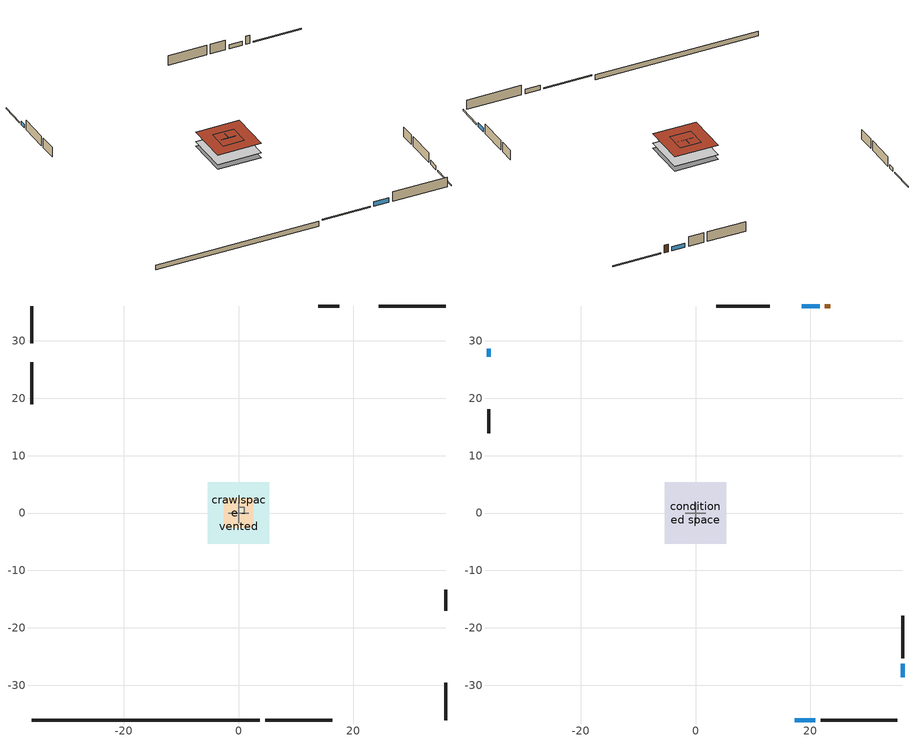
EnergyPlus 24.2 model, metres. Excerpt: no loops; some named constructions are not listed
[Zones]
crawlspace - vented
 floor foundation (Slab2 construction): -5.34,-5.34 -5.34,5.34 5.34,5.34 5.34,-5.34 z-0.91
 wall outside (RimJoist1 construction): 4.65,-36.08 16.33,-36.08 z0.3:0.61
 wall outside (RimJoist2 construction): -36.08,36.08 -36.08,29.59 z0.3:0.61
 wall outside (RimJoist3 construction): 36.08,36.08 24.41,36.08 z0.3:0.61
 wall outside (RimJoist4 construction): 36.08,-36.08 36.08,-29.59 z0.3:0.61
 wall foundation (FoundationWall1 construction): -36.08,-36.08 3.73,-36.08 z-0.91:0.3
furnace airloop ret air zone
 floor adiabatic (AdiabaticConst): 0,0 0,1 1,1 1,0 z0
 wall adiabatic (AdiabaticConst): 0,1 0,0 1,0 1,1 0,1 z0:1
 ceiling adiabatic (AdiabaticConst): 1,0 1,1 0,1 0,0 z1
garage
 floor foundation (Slab1 construction): -2.59,-2.59 -2.59,2.59 2.59,2.59 2.59,-2.59 z0
 wall outside (Wall1 construction): -36.08,26.3 -36.08,18.99 z0.3:2.74
 wall outside (Wall2 construction): 17.55,36.08 13.9,36.08 z0.3:2.74
 wall outside (Wall9 construction): 36.08,-17.02 36.08,-13.36 z0.3:2.74
 wall to conditioned space (Wall5 construction Reversed): -1.83,0 1.83,0 z0.3:2.74
 wall to conditioned space (Wall6 construction Reversed): 0,-1.83 0,1.83 z0.3:2.74
 roof outside (Roof1 construction): -2.59,2.59 -2.59,-2.59 2.59,-2.59 2.59,2.59 z2.74
conditioned space
 floor to crawlspace - vented (Floor1 construction): -5.34,-5.34 -5.34,5.34 5.34,5.34 5.34,-5.34 z0.3
 wall outside (AdiabaticWallConstruction 1): 23.48,36.08 22.56,36.08 z0.3:2.34
 wall outside (AdiabaticWallConstruction): 17.26,-36.08 20.89,-36.08 z0.3:1.52; -36.08,28.66 -36.08,27.23 z0.3:1.28; 21.64,36.08 18.48,36.08 z0.3:1.37; 36.08,-28.66 36.08,-26.28 z0.3:1.34
 wall outside (Wall3 construction): 21.82,-36.08 35.15,-36.08 z0.3:2.74
 wall outside (Wall4 construction): -36.08,18.06 -36.08,13.87 z0.3:2.74
 wall outside (Wall7 construction): 12.97,36.08 3.62,36.08 z0.3:2.74
 wall outside (Wall8 construction): 36.08,-25.36 36.08,-17.95 z0.3:2.74
 window (WindowConstruction): 17.26,-36.08 20.89,-36.08 z0.3:1.52
 window (WindowConstruction 1): -36.08,28.66 -36.08,27.23 z0.3:1.28
 window (WindowConstruction 2): 21.64,36.08 18.48,36.08 z0.3:1.37
 window (WindowConstruction 3): 36.08,-28.66 36.08,-26.28 z0.3:1.34
 door (Door): 23.48,36.08 22.56,36.08 z0.3:2.34
 roof outside (Roof2 construction): -5.34,5.34 -5.34,-5.34 5.34,-5.34 5.34,5.34 z2.74
[Material] Roughness=Rough; Thermal Absorptance=0.9
Name | Thickness {m} | Conductivity {W/m-K} | Density {kg/m3} | Specific Heat {J/kg-K} | Solar Absorptance | Visible Absorptance
floor covering | 0.0127 | 0.0433444 | 54.468 | 1339.84 | 0.6 | 0.6
floor stud and cavity | 0.1397 | 0.923637 | 92.3553 | 1139.71 | 0.7 | 0.7
gypsum board | 0.0127 | 0.160291 | 801 | 837.4 | 0.6 | 0.6
osb sheathing 0.5 in. 2; osb sheathing 0.5 in. 3 | 0.0127 | 0.115458 | 512.64 | 1214.23 | 0.7 | 0.7
osb sheathing 0.75 in. | 0.01905 | 0.115458 | 512.64 | 1214.23 | 0.7 | 0.7
wall stud and cavity 2 | 0.1397 | 0.335416 | 139.0536 | 1170.24 | 0.7 | 0.7
[Construction]
Floor1 construction Reversed: floor covering, osb sheathing 0.75 in., floor stud and cavity
Wall5 construction: osb sheathing 0.5 in. 2, wall stud and cavity 2, gypsum board
Wall6 construction: osb sheathing 0.5 in. 3, wall stud and cavity 2, gypsum board
[EnergyManagementSystem:Subroutine]
furnace_airloop_0_duct_subroutine: Set AH_MFR = furnace_airloop_AH_MFR / 1; If AH_MFR > 0; Set AH_Tout = furnace_airloop_AH_Tout; Set AH_Wout = furnace_airloop_AH_Wout; Set RA_T = furnace_airloop_RA_T; Set RA_W = furnace_airloop_Ra_W; Set Fan_RTF = furnace_airloop_Fan_RTF; Set DZ_T = furnace_airloop_0_DZ_T; Set DZ_W = furnace_airloop_0_DZ_W; Set AH_VFR = furnace_airloop_AH_VFR / 1; Set h_SA = (@HFnTdbW AH_Tout AH_Wout); Set h_RA = (@HFnTdbW RA_T RA_W); Set h_fg = (@HfgAirFnWTdb AH_Wout AH_Tout); Set h_DZ = (@HFnTdbW DZ_T DZ_W); Set air_cp = 1006.0; Set f_sup = 0.19999999999999998; Set f_ret = 0.1; Set sup_lk_mfr = f_sup * AH_MFR; Set ret_lk_mfr = f_ret * AH_MFR; Set SupTotLkToCond = sup_lk_mfr*(h_RA - h_SA); Set SupLatLkToCond = sup_lk_mfr*h_fg*(RA_W-AH_Wout); Set SupSensLkToCond = SupTotLkToCond-SupLatLkToCond; Set supply_ua = 102.881; Set eTm = 0-((Fan_RTF/(AH_MFR*air_cp))*supply_ua); Set t_sup = DZ_T+((AH_Tout-DZ_T)*(@Exp eTm)); Set SupCondToCond = AH_MFR*air_cp*(t_sup-AH_Tout); Set SupCondToDZ = 0-SupCondToCond; Set return_ua = 19.052; Set eTm = 0-((Fan_RTF/(AH_MFR*air_cp))*return_ua); Set t_ret = DZ_T+((RA_T-DZ_T)*(@Exp eTm)); Set RetCondToRP = AH_MFR*air_cp*(t_ret-RA_T); Set RetCondToDZ = 0-RetCondToRP; Set RetLatLkToRP = 0; Set RetSensLkToRP = ret_lk_mfr*air_cp*(DZ_T-RA_T); Set SupTotLkToDZ = sup_lk_mfr*(h_SA-h_DZ); Set SupLatLkToDZ = sup_lk_mfr*h_fg*(AH_Wout-DZ_W); Set SupSensLkToDZ = SupTotLkToDZ-SupLatLkToDZ; Set FracOutsideToCond = 1.0; Set FracOutsideToDZ = 0.0; Set FracCondToOutside = 0.0; Set FracDZToOutside = 1.0; Set FracDZToCond = 0.0; Set FracCondToDZ = 0.0; Set lk_imbal_vfr = @ABS(f_sup - f_ret) * AH_VFR; Set ImbalLkCondToDZ = lk_imbal_vfr * FracCondToDZ; Set ImbalLkDZToCond = lk_imbal_vfr * FracDZToCond; Set ImbalLkOutsideToCond = lk_imbal_vfr * FracOutsideToCond; Set ImbalLkOutsideToDZ = lk_imbal_vfr * FracOutsideToDZ; Set ImbalLkCondToOutside = lk_imbal_vfr * FracCondToOutside; Set ImbalLkDZToOutside = lk_imbal_vfr * FracDZToOutside; Else; Set SupLatLkToCond = 0; Set SupSensLkToCond = 0; Set SupCondToCond = 0; Set RetCondToRP = 0; Set RetLatLkToRP = 0; Set RetSensLkToRP = 0; Set RetCondToDZ = 0; Set SupCondToDZ = 0; Set SupLatLkToDZ = 0; Set SupSensLkToDZ = 0; Set ImbalLkCondToDZ = 0; Set ImbalLkDZToCond = 0; Set ImbalLkOutsideToCond = 0; Set ImbalLkOutsideToDZ = 0; Set ImbalLkCondToOutside = 0; Set ImbalLkDZToOutside = 0; EndIf; Set furnace_airloop_0_SupLatLkToCond = SupLatLkToCond; Set furnace_airloop_0_SupSensLkToCond = SupSensLkToCond; Set furnace_airloop_0_SupCondToLv = SupCondToCond; Set furnace_airloop_0_RetCondToRP = RetCondToRP; Set furnace_airloop_0_RetLatLkToRP = RetLatLkToRP; Set furnace_airloop_0_RetSensLkToRP = RetSensLkToRP; Set furnace_airloop_0_RetCondToDZ = RetCondToDZ; Set furnace_airloop_0_SupCondToDZ = SupCondToDZ; Set furnace_airloop_0_SupLatLkToDZ = SupLatLkToDZ; Set furnace_airloop_0_SupSensLkToDZ = SupSensLkToDZ; Set furnace_airloop_0_ZoneMixCondToDZ = ImbalLkCondToDZ; Set furnace_airloop_0_ZoneMixDZToCond = ImbalLkDZToCond; Set furnace_airloop_0_DuctImbalLkSupFanEquivCond = ImbalLkCondToOutside; Set furnace_airloop_0_DuctImbalLkExhFanEquivCond = ImbalLkOutsideToCond; Set furnace_airloop_0_DuctImbalLkSupFanEquivDZ = ImbalLkDZToOutside; Set furnace_airloop_0_DuctImbalLkExhFanEquivDZ = ImbalLkOutsideToDZ
[EnergyManagementSystem:OutputVariable] Update Frequency=ZoneTimestep
Name | EMS Variable | Type of Data in Variable | EMS Program or Subroutine | Units
loads_htg_skylights_conduction_timeseries_outvar | loads_htg_skylights_conduction | Summed | component_loads_program | J
loads_htg_skylights_solar_annual_outvar; loads_htg_skylights_solar_timeseries_outvar | loads_htg_skylights_solar | Summed | component_loads_program | J
loads_htg_floors_annual_outvar; loads_htg_floors_timeseries_outvar | loads_htg_floors | Summed | component_loads_program | J
loads_htg_slabs_annual_outvar; loads_htg_slabs_timeseries_outvar | loads_htg_slabs | Summed | component_loads_program | J
loads_htg_internal_mass_annual_outvar; loads_htg_internal_mass_timeseries_outvar | loads_htg_internal_mass | Summed | component_loads_program | J
loads_htg_infil_annual_outvar; loads_htg_infil_timeseries_outvar | loads_htg_infil | Summed | component_loads_program | J
loads_htg_natvent_annual_outvar; loads_htg_natvent_timeseries_outvar | loads_htg_natvent | Summed | component_loads_program | J
loads_htg_mechvent_annual_outvar; loads_htg_mechvent_timeseries_outvar | loads_htg_mechvent | Summed | component_loads_program | J
loads_htg_whf_annual_outvar; loads_htg_whf_timeseries_outvar | loads_htg_whf | Summed | component_loads_program | J
loads_htg_ducts_annual_outvar; loads_htg_ducts_timeseries_outvar | loads_htg_ducts | Summed | component_loads_program | J
loads_htg_intgains_annual_outvar; loads_htg_intgains_timeseries_outvar | loads_htg_intgains | Summed | component_loads_program | J
loads_htg_lighting_annual_outvar; loads_htg_lighting_timeseries_outvar | loads_htg_lighting | Summed | component_loads_program | J
loads_clg_roofs_annual_outvar; loads_clg_roofs_timeseries_outvar | loads_clg_roofs | Summed | component_loads_program | J
loads_clg_ceilings_annual_outvar; loads_clg_ceilings_timeseries_outvar | loads_clg_ceilings | Summed | component_loads_program | J
loads_clg_walls_annual_outvar; loads_clg_walls_timeseries_outvar | loads_clg_walls | Summed | component_loads_program | J
loads_clg_rim_joists_annual_outvar; loads_clg_rim_joists_timeseries_outvar | loads_clg_rim_joists | Summed | component_loads_program | J
loads_clg_foundation_walls_annual_outvar; loads_clg_foundation_walls_timeseries_outvar | loads_clg_foundation_walls | Summed | component_loads_program | J
loads_clg_doors_annual_outvar; loads_clg_doors_timeseries_outvar | loads_clg_doors | Summed | component_loads_program | J
loads_clg_windows_conduction_annual_outvar; loads_clg_windows_conduction_timeseries_outvar | loads_clg_windows_conduction | Summed | component_loads_program | J
loads_clg_windows_solar_annual_outvar; loads_clg_windows_solar_timeseries_outvar | loads_clg_windows_solar | Summed | component_loads_program | J
loads_clg_skylights_conduction_annual_outvar; loads_clg_skylights_conduction_timeseries_outvar | loads_clg_skylights_conduction | Summed | component_loads_program | J
loads_clg_skylights_solar_annual_outvar; loads_clg_skylights_solar_timeseries_outvar | loads_clg_skylights_solar | Summed | component_loads_program | J
loads_clg_floors_annual_outvar; loads_clg_floors_timeseries_outvar | loads_clg_floors | Summed | component_loads_program | J
loads_clg_slabs_annual_outvar; loads_clg_slabs_timeseries_outvar | loads_clg_slabs | Summed | component_loads_program | J
loads_clg_internal_mass_annual_outvar; loads_clg_internal_mass_timeseries_outvar | loads_clg_internal_mass | Summed | component_loads_program | J
loads_clg_infil_annual_outvar; loads_clg_infil_timeseries_outvar | loads_clg_infil | Summed | component_loads_program | J
loads_clg_natvent_annual_outvar; loads_clg_natvent_timeseries_outvar | loads_clg_natvent | Summed | component_loads_program | J
loads_clg_mechvent_annual_outvar; loads_clg_mechvent_timeseries_outvar | loads_clg_mechvent | Summed | component_loads_program | J
loads_clg_whf_annual_outvar; loads_clg_whf_timeseries_outvar | loads_clg_whf | Summed | component_loads_program | J
loads_clg_ducts_annual_outvar; loads_clg_ducts_timeseries_outvar | loads_clg_ducts | Summed | component_loads_program | J
loads_clg_intgains_annual_outvar; loads_clg_intgains_timeseries_outvar | loads_clg_intgains | Summed | component_loads_program | J
loads_clg_lighting_annual_outvar; loads_clg_lighting_timeseries_outvar | loads_clg_lighting | Summed | component_loads_program | J
loads_htg_tot_annual_outvar; loads_htg_tot_timeseries_outvar | loads_htg_tot | Summed | total_loads_program | J
loads_clg_tot_annual_outvar; loads_clg_tot_timeseries_outvar | loads_clg_tot | Summed | total_loads_program | J
total_infil_flow_rate_timeseries_outvar | total_infil_flow_rate | Averaged | total_airflows_program | m^3/s
total_mechvent_flow_rate_timeseries_outvar | total_mechvent_flow_rate | Averaged | total_airflows_program | m^3/s
total_natvent_flow_rate_timeseries_outvar | total_natvent_flow_rate | Averaged | total_airflows_program | m^3/s
total_whf_flow_rate_timeseries_outvar | total_whf_flow_rate | Averaged | total_airflows_program | m^3/s
[Schedule:Day:Interval]
cooling season schedule day; cooling season schedule day 2; cooling season schedule default day; natural vent schedule default day: No, 24:00, 0
cooling season schedule day 1; natural vent schedule day: No, 24:00, 1
exterior lighting schedule day 10: No, 01:00, 0.552381, 03:00, 0.510952, 05:00, 0.483333, 06:00, 0.538571, 07:00, 0.607619, 08:00, 0.56619, 09:00, 0.428095, 10:00, 0.345238, 12:00, 0.331429, 13:00, 0.345238, 14:00, 0.386667, 15:00, 0.414286, 16:00, 0.483333, 17:00, 0.607619, 18:00, 0.773333, 19:00, 0.88381, 20:00, 0.939048, 21:00, 0.966667, 22:00, 0.897619, 23:00, 0.773333, 24:00, 0.649048
exterior lighting schedule day 11: No, 01:00, 0.571429, 03:00, 0.528571, 05:00, 0.5, 06:00, 0.557143, 07:00, 0.628571, 08:00, 0.585714, 09:00, 0.442857, 10:00, 0.357143, 12:00, 0.342857, 13:00, 0.357143, 14:00, 0.4, 15:00, 0.428571, 16:00, 0.5, 17:00, 0.628571, 18:00, 0.8, 19:00, 0.914286, 20:00, 0.971429, 21:00, 1, 22:00, 0.928571, 23:00, 0.8, 24:00, 0.671429
exterior lighting schedule day 7: No, 01:00, 0.419048, 03:00, 0.387619, 05:00, 0.366667, 06:00, 0.408571, 07:00, 0.460952, 08:00, 0.429524, 09:00, 0.324762, 10:00, 0.261905, 12:00, 0.251429, 13:00, 0.261905, 14:00, 0.293333, 15:00, 0.314286, 16:00, 0.366667, 17:00, 0.460952, 18:00, 0.586667, 19:00, 0.670476, 20:00, 0.712381, 21:00, 0.733333, 22:00, 0.680952, 23:00, 0.586667, 24:00, 0.492381
exterior lighting schedule day 8: No, 01:00, 0.466667, 03:00, 0.431667, 05:00, 0.408333, 06:00, 0.455, 07:00, 0.513333, 08:00, 0.478333, 09:00, 0.361667, 10:00, 0.291667, 12:00, 0.28, 13:00, 0.291667, 14:00, 0.326667, 15:00, 0.35, 16:00, 0.408333, 17:00, 0.513333, 18:00, 0.653333, 19:00, 0.746667, 20:00, 0.793333, 21:00, 0.816667, 22:00, 0.758333, 23:00, 0.653333, 24:00, 0.548333
exterior lighting schedule day 9: No, 01:00, 0.509524, 03:00, 0.47131, 05:00, 0.445833, 06:00, 0.496786, 07:00, 0.560476, 08:00, 0.522262, 09:00, 0.394881, 10:00, 0.318452, 12:00, 0.305714, 13:00, 0.318452, 14:00, 0.356667, 15:00, 0.382143, 16:00, 0.445833, 17:00, 0.560476, 18:00, 0.713333, 19:00, 0.815238, 20:00, 0.86619, 21:00, 0.891667, 22:00, 0.827976, 23:00, 0.713333, 24:00, 0.59869
[Schedule:Week:Daily]
cooling season schedule Week Rule - Jan1-May26: cooling season schedule day, cooling season schedule day, cooling season schedule day, cooling season schedule day, cooling season schedule day, cooling season schedule day, cooling season schedule day, cooling season schedule default day, cooling season schedule default day, cooling season schedule default day, cooling season schedule default day, cooling season schedule default day
cooling season schedule Week Rule - May27-Jun2: cooling season schedule day, cooling season schedule day, cooling season schedule day, cooling season schedule day, cooling season schedule day, cooling season schedule day 1, cooling season schedule day 1, cooling season schedule default day, cooling season schedule default day, cooling season schedule default day, cooling season schedule default day, cooling season schedule default day
cooling season schedule Week Rule - Jun3-Sep29: cooling season schedule day 1, cooling season schedule day 1, cooling season schedule day 1, cooling season schedule day 1, cooling season schedule day 1, cooling season schedule day 1, cooling season schedule day 1, cooling season schedule default day, cooling season schedule default day, cooling season schedule default day, cooling season schedule default day, cooling season schedule default day
cooling season schedule Week Rule - Sep30-Oct6: cooling season schedule day 1, cooling season schedule day 2, cooling season schedule day 2, cooling season schedule day 2, cooling season schedule day 2, cooling season schedule day 2, cooling season schedule day 2, cooling season schedule default day, cooling season schedule default day, cooling season schedule default day, cooling season schedule default day, cooling season schedule default day
cooling season schedule Week Rule - Oct7-Dec31: cooling season schedule day 2, cooling season schedule day 2, cooling season schedule day 2, cooling season schedule day 2, cooling season schedule day 2, cooling season schedule day 2, cooling season schedule day 2, cooling season schedule default day, cooling season schedule default day, cooling season schedule default day, cooling season schedule default day, cooling season schedule default day
natural vent schedule Week Rule - Jan1-Jan6: natural vent schedule day, natural vent schedule day, natural vent schedule default day, natural vent schedule day, natural vent schedule default day, natural vent schedule day, natural vent schedule default day, natural vent schedule default day, natural vent schedule default day, natural vent schedule default day, natural vent schedule default day, natural vent schedule default day
natural vent schedule Week Rule - Jan7-Dec31: natural vent schedule default day, natural vent schedule day, natural vent schedule default day, natural vent schedule day, natural vent schedule default day, natural vent schedule day, natural vent schedule default day, natural vent schedule default day, natural vent schedule default day, natural vent schedule default day, natural vent schedule default day, natural vent schedule default day
[Schedule:Year]
cooling season schedule: cooling season schedule Week Rule - Jan1-May26, 1, 1, 5, 26, cooling season schedule Week Rule - May27-Jun2, 5, 27, 6, 2, cooling season schedule Week Rule - Jun3-Sep29, 6, 3, 9, 29, cooling season schedule Week Rule - Sep30-Oct6, 9, 30, 10, 6, cooling season schedule Week Rule - Oct7-Dec31, 10, 7, 12, 31
natural vent schedule: natural vent schedule Week Rule - Jan1-Jan6, 1, 1, 1, 6, natural vent schedule Week Rule - Jan7-Dec31, 1, 7, 12, 31
[Schedule:File]
hot_water_dishwasher: File=in.schedules.csv; Column Number=7; Rows to Skip at Top=1; Number of Hours of Data=8760; Column Separator=Comma; Interpolate to Timestep=Yes; Minutes per Item=15; Adjust Schedule for Daylight Savings=Yes
